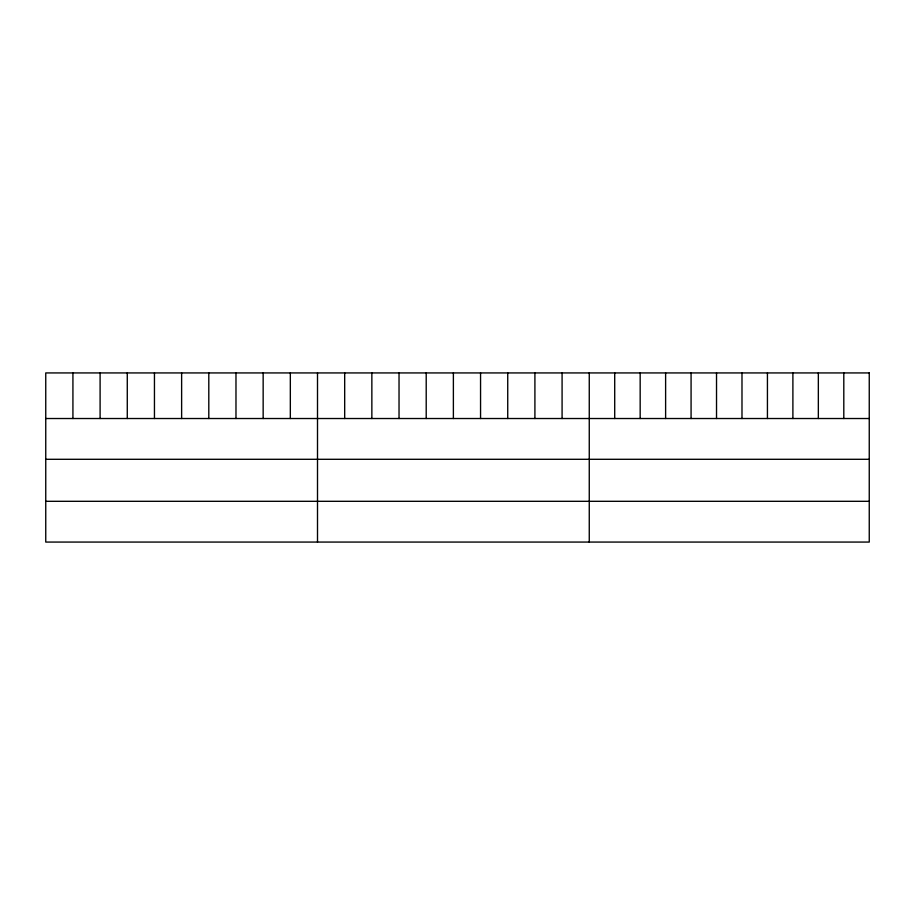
<?xml version="1.0" encoding="UTF-8"?>
<svg xmlns="http://www.w3.org/2000/svg" width="915" height="915" viewBox="0 0 915 915"><rect width="100%" height="100%" fill="white"/><g stroke="black" fill="none" stroke-linecap="round" stroke-linejoin="round"><path stroke-width="1.37" d="M45.75 418.521L869.25 418.521M45.75 459.296L869.25 459.296M45.75 501.306L869.25 501.306M843.802 372.931L843.802 418.521M818.342 372.931L818.342 418.521M792.893 372.931L792.893 418.521M767.433 372.931L767.433 418.521M741.985 372.931L741.985 418.521M716.525 372.931L716.525 418.521M691.077 372.931L691.077 418.521M665.617 372.931L665.617 418.521M640.168 372.931L640.168 418.521M614.708 372.931L614.708 418.521M589.26 372.931L589.26 542.069M562.085 372.931L562.085 418.521M534.909 372.931L534.909 418.521M507.734 372.931L507.734 418.521M480.558 372.931L480.558 418.521M453.382 372.931L453.382 418.521M426.207 372.931L426.207 418.521M399.031 372.931L399.031 418.521M371.856 372.931L371.856 418.521M344.681 372.931L344.681 418.521M317.505 372.931L317.505 542.069M290.329 372.931L290.329 418.521M263.154 372.931L263.154 418.521M235.978 372.931L235.978 418.521M208.803 372.931L208.803 418.521M181.628 372.931L181.628 418.521M154.452 372.931L154.452 418.521M127.277 372.931L127.277 418.521M100.101 372.931L100.101 418.521M72.925 372.931L72.925 418.521M869.25 372.931L45.75 372.931L45.75 542.069L869.25 542.069L869.25 372.931"/></g></svg>
